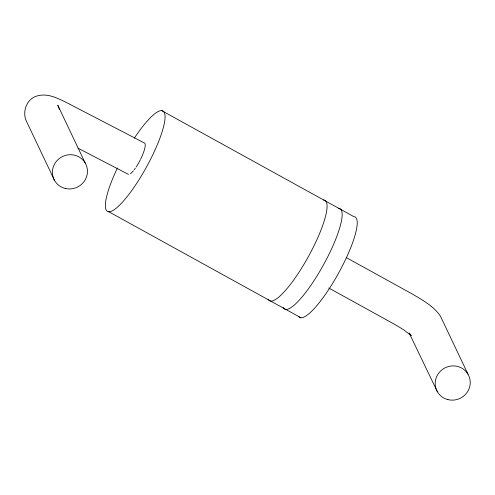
<?xml version="1.0" encoding="UTF-8"?>
<svg xmlns="http://www.w3.org/2000/svg" width="495" height="495" viewBox="0 0 495 495"><rect width="100%" height="100%" fill="white"/><g stroke="black" fill="none" stroke-linecap="round" stroke-linejoin="round"><path stroke-width="0.74" d="M77.975 148.172L128.527 174.401M161.624 110.589L353.776 216.606A57.358 12.684 -61.1 0 1 338.456 273.358A57.358 12.684 -61.1 0 1 298.646 316.491M346.265 257.573L412.236 293.968C422.458 300.119 433.676 306.009 440.463 316.2L468.01 374.22M328.692 287.972L395.474 324.819L403.456 329.645L411.128 335.591M108.813 211.767L300.966 317.784M411.203 335.523L409.105 332.875L437.425 391.83M85.22 163.022L57.773 105.212L59.493 109.37M54.636 180.626L27.046 122.531C21.403 112.699 26.408 98.208 37.985 95.733C47.984 93.134 57.835 98.313 66.578 102.601L144.194 142.876A17.647 4.059 -62.6 0 1 140.568 159.322M140.221 160.003A17.647 4.059 -62.6 0 1 136.088 167.112M135.314 168.238A17.647 4.059 -62.6 0 1 134.17 169.791M133.359 170.806A17.647 4.059 -62.6 0 1 130.439 173.683M338.704 208.29A57.358 12.684 -61.1 0 1 322.66 266.347A57.358 12.684 -61.1 0 1 283.19 307.519M323.637 199.98A57.358 12.684 -61.1 0 1 307.587 258.031A57.358 12.684 -61.1 0 1 268.123 299.203M134.318 138.167A57.358 12.684 -61.1 0 1 163.814 125.693A57.358 12.684 -61.1 0 1 118.058 206.607A57.358 12.684 -61.1 0 1 117.464 167.96M65.179 188.434A17.647 16.997 -25.4 0 0 86.916 167.124A17.647 16.997 -25.4 0 0 57.686 159.922A17.647 16.997 -25.4 0 0 65.179 188.434M447.969 399.632A17.647 16.997 -25.4 0 0 469.712 378.322A17.647 16.997 -25.4 0 0 440.482 371.12A17.647 16.997 -25.4 0 0 447.969 399.632"/></g></svg>
